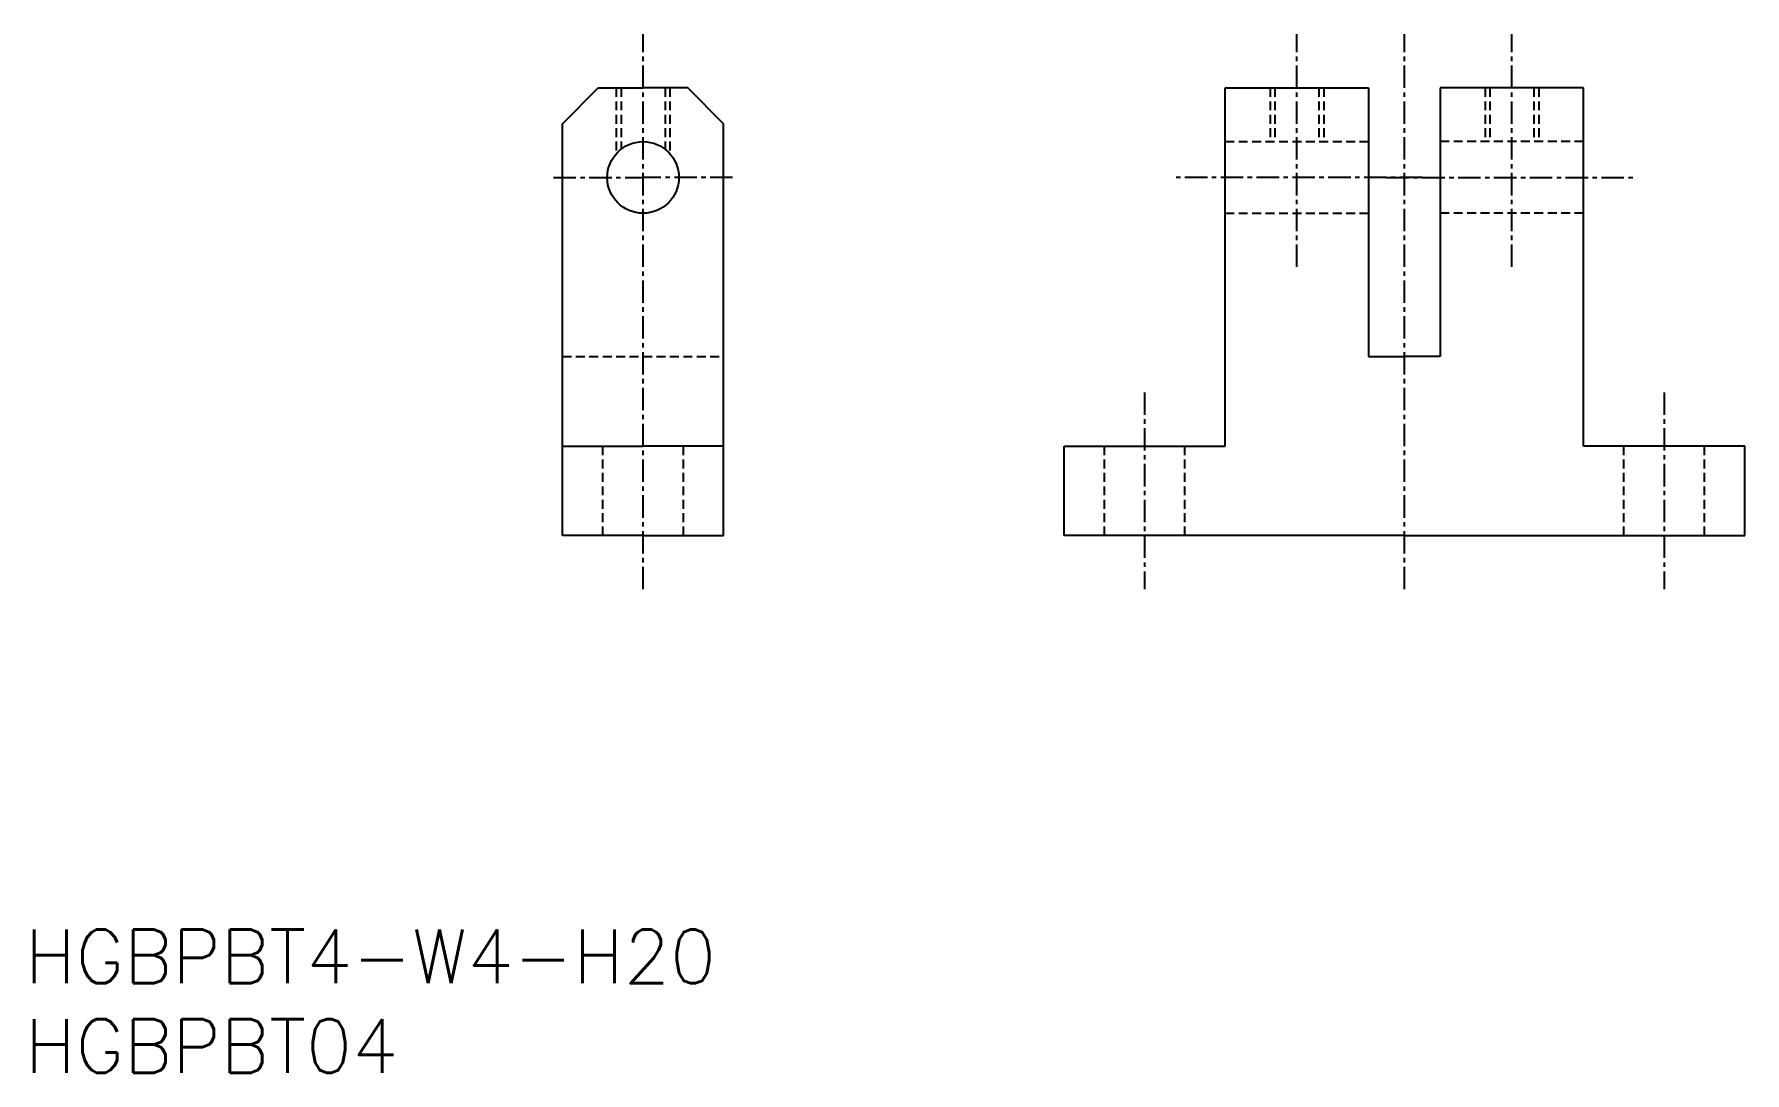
# Model space of a CAD drawing. Extents: x 0.5 to 96, y 0 to 58.
import ezdxf

# ---------------------------------------------------------------- set-up
doc = ezdxf.new("R2010")
doc.units = 0
doc.linetypes.add('CENTER', pattern=[2, 1.25, -0.25, 0.25, -0.25])
doc.linetypes.add('DASHED', pattern=[0.75, 0.5, -0.25])
doc.layers.get('0').update_dxf_attribs({"linetype": 'CONTINUOUS'})
doc.layers.add('CENTER', color=1, linetype='CENTER')
doc.styles.get("Standard").update_dxf_attribs({"font": 'txt.shx'})

# ---------------------------------------------------------------- blocks, each defined once
blk = doc.blocks.new('*U12')
at = {"color": 7, "linetype": 'CONTINUOUS'}
blk.add_text('HGBPBT04', height=3, dxfattribs=at).set_placement((0, 0))
blk = doc.blocks.new('*U13')
at = {"color": 7, "linetype": 'CONTINUOUS'}
blk.add_text('HGBPBT4-W4-H20', height=3, dxfattribs=at).set_placement((0, 5))

msp = doc.modelspace()

# ---------------------------------------------------------------- linework, layer by layer
for p, q in [((30, 53), (32, 55)), ((32, 55), (34.5, 55)), ((37, 55), (34.5, 55)), ((39, 53), (37, 55)), ((67, 35), (67, 55)), ((67, 55), (75, 55)), ((75, 55), (75, 40)), ((79, 55), (79, 40)), ((87, 55), (79, 55)), ((87, 35), (87, 55)), ((30, 30), (30, 53)), ((39, 30), (39, 53)), ((75, 40), (77, 40)), ((79, 40), (77, 40)), ((30, 35), (34.5, 35)), ((39, 35), (34.5, 35)), ((58, 35), (67, 35)), ((58, 30), (58, 35)), ((96, 35), (87, 35)), ((96, 30), (96, 35)), ((34.5, 30), (30, 30)), ((34.5, 30), (39, 30)), ((77, 30), (58, 30)), ((77, 30), (96, 30))]:
    msp.add_line(p, q)
at = {"color": 3, "linetype": 'DASHED'}
for p, q in [((33, 55), (33, 51.3229)), ((33.2705, 55), (33.2705, 51.5774)), ((35.7295, 55), (35.7295, 51.5774)), ((36, 55), (36, 51.3229)), ((69.5, 55), (69.5, 52)), ((69.7705, 55), (69.7705, 52)), ((72.2295, 55), (72.2295, 52)), ((72.5, 55), (72.5, 52)), ((81.5, 55), (81.5, 52)), ((81.7705, 55), (81.7705, 52)), ((84.2295, 55), (84.2295, 52)), ((84.5, 55), (84.5, 52)), ((67, 52), (75, 52)), ((87, 52), (79, 52)), ((67, 48), (75, 48)), ((87, 48), (79, 48)), ((30, 40), (39, 40)), ((32.25, 30), (32.25, 35)), ((36.75, 30), (36.75, 35)), ((60.25, 30), (60.25, 35)), ((64.75, 30), (64.75, 35)), ((89.25, 30), (89.25, 35)), ((93.75, 30), (93.75, 35))]:
    msp.add_line(p, q, dxfattribs=at)
msp.add_circle((34.5, 50), 2)
at = {"layer": 'CENTER', "color": 1, "linetype": 'CENTER'}
for p, q in [((34.5, 27), (34.5, 58)), ((71, 45), (71, 58)), ((77, 27), (77, 58)), ((83, 45), (83, 58)), ((29.5, 50), (34.5, 50)), ((39.5, 50), (34.5, 50)), ((78, 50), (64, 50)), ((76, 50), (90, 50)), ((62.5, 38), (62.5, 27)), ((91.5, 38), (91.5, 27))]:
    msp.add_line(p, q, dxfattribs=at)

# ---------------------------------------------------------------- block references
at = {"color": 7, "linetype": 'CONTINUOUS'}
for name in ['*U13', '*U12']:
    msp.add_blockref(name, (0, 0), dxfattribs=at)

doc.saveas('drawing.dxf')
